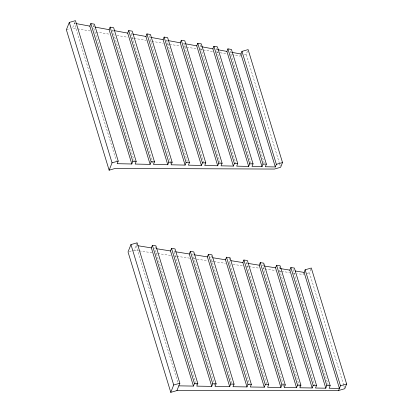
<?xml version="1.0" encoding="UTF-8"?>
<svg xmlns="http://www.w3.org/2000/svg" width="413" height="413" viewBox="0 0 413 413"><rect width="100%" height="100%" fill="white"/><g stroke="black" fill="none" stroke-linecap="round" stroke-linejoin="round"><path stroke-width="0.31" stroke-dasharray="2.06 1.55" d="M74.825 22.225L72.528 28.001L76.968 28.745M134.39 161.597L93.338 26.768L93.957 25.203M153.078 163.207L112.615 30.325L113.033 29.287M170.724 163.574L131.195 33.758L131.613 32.715M150.053 35.554L149.429 37.118L187.29 161.468M203.976 163.027L166.604 40.293L167.229 38.719M220.108 162.758L183.78 43.463L184.198 42.415M200.888 44.924L200.259 46.504L235.942 163.687M129.254 251.579L134.179 250.159L137.101 242.813M251.073 163.393L216.386 49.477L216.799 48.435M230.826 51.021L230.408 52.069L264.201 163.047M155.474 246.881L154.844 248.45L195.648 382.448M240.505 55.058L240.087 56.106L229.933 54.402M279.508 163.574L246.241 54.335L247.655 50.794M214.688 385.195L173.981 251.522L174.4 250.479M193.186 253.494L192.773 254.537L232.08 383.641M211.487 255.869L210.862 257.444L249.56 384.524M230 257.722L228.957 260.345L266.664 384.183M283.478 385.066L246.355 263.138L246.767 262.09M299.482 386.542L262.704 265.765L263.329 264.191M279.684 266.813L279.059 268.388L314.737 385.556M293.741 269.627L293.323 270.675L328.371 385.778M303.901 272.931L303.271 274.506L297.53 273.68M343.621 385.03L309.43 272.735L310.839 269.193M66.369 29.772L70.065 28.709M244.398 54.867L246.241 54.335M306.967 273.442L309.43 272.735M134.179 250.159L138.644 250.805M139.284 250.897L152.046 252.735M155.871 253.288L157.152 253.468M157.787 253.561L171.189 255.492M174.379 255.952L176.294 256.225M176.929 256.318L189.691 258.156M193.521 258.703L207.558 260.727M211.389 261.279L213.304 261.553M213.939 261.646L225.426 263.298M229.256 263.85L230.531 264.036M233.082 264.403L243.293 265.874M246.484 266.333L248.399 266.607M249.034 266.7L259.245 268.171M263.076 268.718L264.351 268.904M264.986 268.997L275.838 270.556M279.028 271.016L280.938 271.295M281.578 271.382L289.874 272.58M293.065 273.039L294.98 273.313M173.981 251.522L175.21 251.718M246.355 263.138L247.578 263.334M262.704 265.765L263.933 265.962M77.603 28.853L90.297 30.98M96.012 31.94L109.337 34.176M116.956 35.451L127.746 37.263M131.551 37.903L133.456 38.218M134.091 38.326L146.15 40.35M149.96 40.99L151.23 41.202M151.865 41.31L163.29 43.226M167.095 43.861L169 44.181M169.635 44.289L180.424 46.101M184.234 46.736L186.139 47.056M186.774 47.165L196.929 48.868M200.104 49.4L202.638 49.823M203.273 49.932L212.798 51.527M216.603 52.167L226.758 53.871M75.641 23.505L74.407 23.273L116.223 160.611M93.338 26.768L94.598 27M112.615 30.325L113.874 30.557M131.195 33.758L132.423 33.985M166.604 40.293L167.848 40.52M183.78 43.463L185.019 43.69M216.386 49.477L217.62 49.705M279.694 164.193L280.257 166.041M343.812 385.644L344.752 388.731M283.669 385.68L284.227 387.528M195.834 383.063L196.397 384.911M136.058 245.436L177.879 382.774"/><path stroke-width="0.62" d="M69.296 22.421L66.369 29.772L109.13 170.187L115.284 168.416L274.48 169.051L280.634 167.28L282.513 162.552L248.125 49.612L241.966 51.382L240.924 54.01L275.316 166.95L265.327 166.744L266.37 164.126L231.45 49.452L227.919 48.858L226.902 51.418L261.997 166.676L252.007 166.47L253.05 163.858L217.424 46.865L213.898 46.271L212.881 48.832L248.678 166.403L236.69 166.155L237.738 163.522L201.307 43.871L197.775 43.277L196.753 45.853L233.366 166.088L221.043 165.83L222.086 163.218L184.823 40.846L181.297 40.252L180.274 42.813L217.713 165.763L204.729 165.494L205.772 162.877L167.647 37.671L164.121 37.082L163.099 39.643L201.399 165.427L188.416 165.159L189.453 162.546L150.466 34.506L146.94 33.912L145.923 36.473L185.086 165.092L171.101 164.802L172.138 162.201L132.232 31.156L128.706 30.562L127.689 33.107L167.771 164.735L153.455 164.441L154.493 161.834L113.652 27.723L110.126 27.134L109.109 29.679L150.125 164.369L135.144 164.059L136.182 161.452L94.376 24.16L90.845 23.567L89.833 26.122L131.814 163.992L117.163 163.693L118.206 161.065L75.45 20.65L69.296 22.421L112.052 162.841L109.13 170.187M131.814 163.992L132.826 161.442L90.845 23.567M150.125 164.369L151.137 161.824L110.126 27.134M176.934 390.579L179.861 383.228L137.101 242.813L130.947 244.584L128.025 251.935L170.781 392.35L176.934 390.579L338.593 390.502L344.752 388.731L346.631 384.007L311.309 268.011L305.155 269.782L304.107 272.41L339.429 388.406L329.12 388.241L330.168 385.613L294.366 268.052L290.866 267.547L289.843 270.123L325.795 388.189L315.486 388.024L316.534 385.396L280.102 265.76L276.602 265.26L275.579 267.83L312.161 387.972L299.859 387.776L300.901 385.159L263.747 263.148L260.247 262.642L259.225 265.203L296.534 387.719L284.227 387.528L285.269 384.911L247.392 260.52L243.892 260.014L242.87 262.591L280.902 387.487L267.603 387.265L268.646 384.637L230 257.722L226.5 257.216L225.477 259.782L264.279 387.203L250.309 386.986L251.352 384.369L211.905 254.821L208.405 254.315L207.388 256.876L246.989 386.924L233.02 386.713L234.057 384.1L193.811 251.925L190.31 251.424L189.293 253.974L229.695 386.656L215.059 386.429L216.102 383.816L175.024 248.91L171.524 248.404L170.507 250.954L211.74 386.367L196.774 386.14L197.817 383.522L155.887 245.833L152.387 245.332L151.37 247.893L193.449 386.083L178.814 385.856M167.771 164.735L168.783 162.19L128.706 30.562M185.086 165.092L186.103 162.531L146.94 33.912M201.399 165.427L202.422 162.861L164.121 37.082M217.713 165.763L218.735 163.202L181.297 40.252M233.366 166.088L234.388 163.512L197.775 43.277M248.678 166.403L249.695 163.842L213.898 46.271M170.781 392.35L173.703 384.999L130.947 244.584M261.997 166.676L263.014 164.116L227.919 48.858M275.316 166.95L276.359 164.328L241.966 51.382M193.449 386.083L194.466 383.522L152.387 245.332M211.74 386.367L212.757 383.816L171.524 248.404M229.695 386.656L230.712 384.1L190.31 251.424M246.989 386.924L248.006 384.369L208.405 254.315M264.279 387.203L265.301 384.642L226.5 257.216M280.902 387.487L281.924 384.911L243.892 260.014M296.534 387.719L297.551 385.159L260.247 262.642M312.161 387.972L313.183 385.401L276.602 265.26M325.795 388.189L326.817 385.618L290.866 267.547M338.593 390.502L340.472 385.778L305.155 269.782M112.052 162.841L118.206 161.065M276.359 164.328L282.513 162.552M173.703 384.999L179.861 383.228M340.472 385.778L346.631 384.007M194.466 383.522L197.817 383.522M212.757 383.816L216.102 383.816M230.712 384.1L234.057 384.1M248.006 384.369L251.352 384.369M265.301 384.642L268.646 384.637M281.924 384.911L285.269 384.911M297.551 385.159L300.901 385.159M313.183 385.401L316.534 385.396M326.817 385.618L330.168 385.613M132.826 161.442L136.182 161.452M151.137 161.824L154.493 161.834M168.783 162.19L172.138 162.201M186.103 162.531L189.453 162.546M202.422 162.861L205.772 162.877M218.735 163.202L222.086 163.218M234.388 163.512L237.738 163.522M249.695 163.842L253.05 163.858M263.014 164.116L266.37 164.126M156.099 248.652L170.507 250.954M175.819 251.816L189.293 253.974M194.043 254.744L207.388 256.876M212.767 257.748L225.477 259.782M230.852 260.655L242.87 262.591M280.329 268.589L289.843 270.123M137.896 245.73L151.37 247.893M248.192 263.432L259.225 265.203M264.542 266.06L275.579 267.83M295.228 270.985L304.107 272.41M76.255 23.618L89.833 26.122M95.227 27.119L109.109 29.679M114.499 30.676L127.689 33.107M133.038 34.098L145.923 36.473M150.668 37.351L163.099 39.643M168.468 40.634L180.274 42.813M185.633 43.804L196.753 45.853M201.518 46.736L212.881 48.832M217.62 49.705L226.902 51.418M231.641 52.296L240.924 54.01"/></g></svg>
